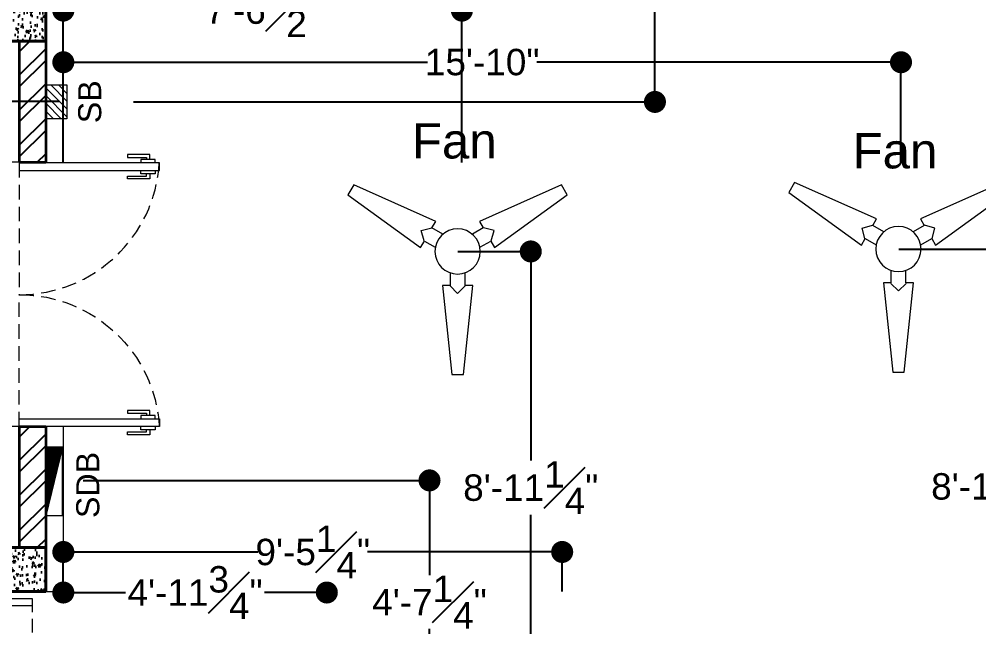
# Model space of a CAD drawing. Header units: inches. Extents: x 4161 to 8381, y 472 to 1500.
# Drawn here: x 7923 to 8140.7, y 1086.2 to 1224.2 of the extents above; entities that cross this region are included whole.
import ezdxf

# ---------------------------------------------------------------- set-up
doc = ezdxf.new("R2010")
doc.units = ezdxf.units.IN
doc.header["$MEASUREMENT"] = 0
doc.linetypes.add('ACAD_ISO03W100', pattern=[30, 12, -18])
doc.linetypes.add('HIDDEN', pattern=[0.375, 0.25, -0.125])
doc.layers.get('0').update_dxf_attribs({"lineweight": 35})
for name, color, linetype, lineweight in [('0.Columns', 1, 'Continuous', 35), ('1.Wall', 7, 'Continuous', 35), ('Beam', 170, 'Continuous', 15), ('Doors & Furni', 20, 'Continuous', 5), ('E_Elements', 7, 'Continuous', 15), ('Hatch', 7, 'Continuous', 15)]:
    doc.layers.add(name, color=color, linetype=linetype, lineweight=lineweight)
for name, color, linetype in [('4.Hatch', 14, 'Continuous'), ('5.Texts', 50, 'Continuous'), ('7.Dimention', 8, 'Continuous'), ('Electrical Components', 170, 'Continuous'), ('Wires', 90, 'Continuous')]:
    doc.layers.add(name, color=color, linetype=linetype)
doc.styles.get("Standard").update_dxf_attribs({"font": 'arial.ttf'})
doc.dimstyles.get("Standard").update_dxf_attribs({"dimtxt": 6, "dimasz": 5, "dimexe": 0.18, "dimexo": 0.0625, "dimgap": 0.09, "dimtad": 0, "dimtih": 1, "dimtoh": 1, "dimzin": 0, "dimdsep": 46, "dimlunit": 4, "dimtxsty": 'Standard', "dimblk": 'DOT', "dimcen": 0.09, "dimadec": 0, "dimazin": 0, "dimtfac": 1, "dimtofl": 0, "dimtmove": 0, "dimatfit": 3, "dimfxl": 1, "dimfrac": 1, "dimtolj": 1, "dimtzin": 0, "dimarcsym": 0})

# ---------------------------------------------------------------- blocks, each defined once
blk = doc.blocks.new('Door')
at = {"layer": 'Doors & Furni', "color": 20}
for p, q in [((4004.74, 983.4), (4002.74, 983.4)), ((4002.74, 983.4), (4002.74, 947.4)), ((4004.74, 947.4), (4004.74, 983.4)), ((4001.9, 980.9), (4000.59, 980.9)), ((4000.59, 980.9), (4000.59, 975.13)), ((4002.74, 982.3), (4001.9, 982.3)), ((4001.9, 982.3), (4001.9, 978.61)), ((4004.74, 982.3), (4005.57, 982.3)), ((4005.57, 982.3), (4005.57, 978.61)), ((4005.57, 980.9), (4006.88, 980.9)), ((4006.88, 980.9), (4006.88, 975.13)), ((4001.34, 975.13), (4001.34, 980.06)), ((4001.34, 980.06), (4001.9, 980.06)), ((4001.9, 978.61), (4002.74, 978.61)), ((4005.57, 978.61), (4004.74, 978.61)), ((4006.13, 980.06), (4005.57, 980.06)), ((4006.13, 975.13), (4006.13, 980.06)), ((4000.59, 975.13), (4001.34, 975.13)), ((4006.88, 975.13), (4006.13, 975.13)), ((4002.74, 947.4), (4004.74, 947.4))]:
    blk.add_line(p, q, dxfattribs=at)
at = {"layer": 'Doors & Furni', "color": 1, "linetype": 'HIDDEN', "ltscale": 15}
blk.add_line((4002.74, 947.4), (4036.59, 947.4), dxfattribs=at)
blk.add_arc((4000.59, 947.4), 36, 0, 86.583, dxfattribs=at)
blk = doc.blocks.new('Main door')
at = {"layer": 'Doors & Furni', "color": 20, "rotation": 270}
blk.add_blockref('Door', (2262.32, 5102.4), dxfattribs=at)
at = {"layer": 'Doors & Furni', "color": 20, "xscale": -1, "rotation": 270}
blk.add_blockref('Door', (2262.32, -2970.78), dxfattribs=at)
blk = doc.blocks.new('Hatch')
at = {"layer": '4.Hatch', "color": 244, "linetype": 'Continuous', "true_color": 0x991b1e}
for p, q in [((3054.72, 1312.58), (3058.45, 1316.31)), ((3054.72, 1309.93), (3061.1, 1316.31)), ((3056.4, 1306.31), (3066.4, 1316.31)), ((3059.05, 1306.31), (3069.05, 1316.31)), ((3064.36, 1306.31), (3074.36, 1316.31)), ((3067.01, 1306.31), (3077.01, 1316.31)), ((3072.31, 1306.31), (3082.31, 1316.31)), ((3074.96, 1306.31), (3084.96, 1316.31)), ((3080.27, 1306.31), (3090.27, 1316.31)), ((3082.92, 1306.31), (3092.92, 1316.31)), ((3088.22, 1306.31), (3097.38, 1315.47)), ((3090.87, 1306.31), (3097.38, 1312.82)), ((3096.18, 1306.31), (3097.38, 1307.52)), ((3044.72, 1299.93), (3051.1, 1306.31)), ((3044.72, 1294.63), (3054.72, 1304.63)), ((3044.72, 1291.98), (3054.72, 1301.98)), ((3044.72, 1286.67), (3054.72, 1296.67)), ((3044.72, 1284.02), (3054.72, 1294.02)), ((3044.72, 1278.72), (3054.72, 1288.72)), ((3044.72, 1276.07), (3054.72, 1286.07)), ((3044.72, 1270.76), (3054.72, 1280.76)), ((3044.72, 1268.11), (3054.72, 1278.11)), ((3048.3, 1266.39), (3054.72, 1272.81)), ((3050.95, 1266.39), (3054.72, 1270.16)), ((3044.72, 1151.44), (3049.92, 1156.64)), ((3044.72, 1148.79), (3052.57, 1156.64)), ((3044.72, 1143.48), (3054.72, 1153.48)), ((3044.72, 1140.83), (3054.72, 1150.83)), ((3044.72, 1135.53), (3054.72, 1145.53)), ((3044.72, 1132.88), (3054.72, 1142.88)), ((3044.72, 1127.57), (3054.72, 1137.57)), ((3047.11, 1127.31), (3054.72, 1134.92)), ((3052.41, 1127.31), (3054.72, 1129.62)), ((3030.72, 1121.53), (3036.5, 1127.31)), ((3030.72, 1118.88), (3039.15, 1127.31)), ((3034.46, 1117.31), (3044.46, 1127.31)), ((3054.72, 1121.66), (3060.37, 1127.31)), ((3054.72, 1119.01), (3063.02, 1127.31)), ((3058.32, 1117.31), (3068.32, 1127.31)), ((3060.97, 1117.31), (3070.97, 1127.31)), ((3066.28, 1117.31), (3076.28, 1127.31)), ((3068.93, 1117.31), (3078.93, 1127.31)), ((3074.23, 1117.31), (3084.23, 1127.31)), ((3076.88, 1117.31), (3086.88, 1127.31)), ((3082.19, 1117.31), (3092.19, 1127.31)), ((3084.84, 1117.31), (3094.84, 1127.31)), ((3090.14, 1117.31), (3100.14, 1127.31)), ((3092.79, 1117.31), (3102.79, 1127.31)), ((3098.1, 1117.31), (3108.1, 1127.31)), ((3100.75, 1117.31), (3110.75, 1127.31)), ((3106.05, 1117.31), (3116.05, 1127.31)), ((3108.7, 1117.31), (3118.7, 1127.31)), ((3114.01, 1117.31), (3124.01, 1127.31)), ((3116.66, 1117.31), (3126.66, 1127.31)), ((3121.96, 1117.31), (3131.96, 1127.31)), ((3124.61, 1117.31), (3134.61, 1127.31)), ((3129.92, 1117.31), (3139.92, 1127.31)), ((3132.57, 1117.31), (3142.57, 1127.31)), ((3137.87, 1117.31), (3147.87, 1127.31)), ((3140.52, 1117.31), (3150.52, 1127.31)), ((3145.83, 1117.31), (3155.83, 1127.31)), ((3148.48, 1117.31), (3158.48, 1127.31)), ((3153.78, 1117.31), (3163.78, 1127.31)), ((3156.43, 1117.31), (3166.43, 1127.31)), ((3161.74, 1117.31), (3171.74, 1127.31)), ((3164.39, 1117.31), (3174.39, 1127.31)), ((3169.69, 1117.31), (3179.69, 1127.31)), ((3172.34, 1117.31), (3182.34, 1127.31)), ((3177.65, 1117.31), (3187.65, 1127.31)), ((3180.3, 1117.31), (3190.3, 1127.31)), ((3185.6, 1117.31), (3195.6, 1127.31)), ((3188.25, 1117.31), (3198.25, 1127.31)), ((3193.56, 1117.31), (3203.56, 1127.31)), ((3196.21, 1117.31), (3205.72, 1126.82)), ((3037.11, 1117.31), (3044.72, 1124.92)), ((3042.41, 1117.31), (3044.72, 1119.62)), ((3201.51, 1117.31), (3205.72, 1121.52)), ((3204.16, 1117.31), (3205.72, 1118.87)), ((3209.72, 1114.91), (3212.12, 1117.31)), ((3209.72, 1109.61), (3215.72, 1115.61)), ((3209.72, 1106.96), (3215.72, 1112.96)), ((3209.72, 1101.66), (3215.72, 1107.66)), ((3209.72, 1099), (3215.72, 1105)), ((3209.72, 1093.7), (3215.72, 1099.7)), ((3209.72, 1091.05), (3215.72, 1097.05)), ((3213.79, 1089.81), (3215.72, 1091.75))]:
    blk.add_line(p, q, dxfattribs=at)
blk = doc.blocks.new('FAN')
at = {"layer": 'E_Elements'}
for p, q in [((-23.57, 15.12), (-24.88, 12.85)), ((-4.97, 6.83), (-23.57, 15.12)), ((23.57, 15.12), (4.97, 6.83)), ((24.88, 12.85), (23.57, 15.12)), ((-24.88, 12.85), (-8.39, 0.89)), ((8.39, 0.89), (24.88, 12.85)), ((-5.82, 5.34), (-4.97, 6.83)), ((4.97, 6.83), (5.82, 5.34)), ((-8.26, 4.77), (-5.89, 5.4)), ((-7.62, 2.4), (-8.26, 4.77)), ((-3.34, 3.91), (-5.82, 5.34)), ((5.82, 5.34), (3.34, 3.91)), ((8.26, 4.77), (5.89, 5.4)), ((7.62, 2.4), (8.26, 4.77)), ((-8.39, 0.89), (-7.54, 2.37)), ((-7.54, 2.37), (-5.06, 0.94)), ((5.06, 0.94), (7.54, 2.37)), ((7.54, 2.37), (8.39, 0.89)), ((-1.71, -4.85), (-1.71, -7.71)), ((1.71, -7.71), (1.71, -4.85)), ((-3.43, -7.71), (-1.31, -27.97)), ((-1.71, -7.71), (-3.43, -7.71)), ((-1.73, -7.8), (0, -9.53)), ((0, -9.53), (1.73, -7.8)), ((1.31, -27.97), (3.43, -7.71)), ((3.43, -7.71), (1.71, -7.71)), ((-1.31, -27.97), (1.31, -27.97))]:
    blk.add_line(p, q, dxfattribs=at)
for start, end in [(360, 180), (180, 0)]:
    blk.add_arc((0, 0), 5.14, start, end, dxfattribs=at)
blk = doc.blocks.new('2')
at = {"layer": 'Hatch', "ltscale": 0.01}
h = blk.add_hatch(dxfattribs=at)
h.set_pattern_fill('ANSI31', color=256, scale=10, style=0)
h.paths.add_polyline_path([(7846.79, 2035.92), (7841.97, 2035.92), (7841.97, 2028.24), (7846.79, 2028.24)])
at = {"layer": 'E_Elements'}
blk.add_lwpolyline([(7841.97, 2028.24), (7846.79, 2028.24), (7846.79, 2035.92), (7841.97, 2035.92)], close=True, dxfattribs=at)
blk = doc.blocks.new('A$C50C60B13')
at = {"layer": 'E_Elements'}
for p, q in [((0, 6.08), (0, 0)), ((24.88, 6.08), (0, 0)), ((0, 6.08), (24.88, 6.08)), ((10.85, 0), (14.36, 3.51)), ((11.03, 0), (14.59, 3.57)), ((11.2, 0), (14.83, 3.63)), ((11.38, 0), (15.06, 3.68)), ((11.56, 0), (15.3, 3.74)), ((11.73, 0), (15.53, 3.8)), ((11.91, 0), (15.76, 3.85)), ((12.09, 0), (16, 3.91)), ((12.26, 0), (16.23, 3.97)), ((12.44, 0), (16.47, 4.03)), ((12.62, 0), (16.7, 4.08)), ((12.79, 0), (16.93, 4.14)), ((12.97, 0), (17.17, 4.2)), ((13.15, 0), (17.4, 4.25)), ((13.32, 0), (17.64, 4.31)), ((13.5, 0), (17.87, 4.37)), ((13.68, 0), (18.1, 4.43)), ((13.85, 0), (18.34, 4.48)), ((14.03, 0), (18.57, 4.54)), ((14.21, 0), (18.81, 4.6)), ((14.39, 0), (19.04, 4.66)), ((14.56, 0), (19.27, 4.71)), ((14.74, 0), (19.51, 4.77)), ((14.92, 0), (19.74, 4.83)), ((15.09, 0), (19.98, 4.88)), ((15.27, 0), (20.21, 4.94)), ((15.45, 0), (20.44, 5)), ((15.62, 0), (20.68, 5.06)), ((15.8, 0), (20.91, 5.11)), ((15.98, 0), (21.15, 5.17)), ((16.15, 0), (21.38, 5.23)), ((16.33, 0), (21.61, 5.28)), ((16.51, 0), (21.85, 5.34)), ((16.68, 0), (22.08, 5.4)), ((16.86, 0), (22.32, 5.46)), ((17.04, 0), (22.55, 5.51)), ((17.21, 0), (22.78, 5.57)), ((17.39, 0), (23.02, 5.63)), ((17.57, 0), (23.25, 5.69)), ((17.74, 0), (23.49, 5.74)), ((17.92, 0), (23.72, 5.8)), ((18.1, 0), (23.95, 5.86)), ((18.27, 0), (24.19, 5.91)), ((18.45, 0), (24.42, 5.97)), ((18.63, 0), (24.66, 6.03)), ((18.8, 0), (24.88, 6.08)), ((18.98, 0), (24.88, 5.9)), ((19.16, 0), (24.88, 5.73)), ((19.33, 0), (24.88, 5.55)), ((19.51, 0), (24.88, 5.37)), ((19.69, 0), (24.88, 5.2)), ((19.87, 0), (24.88, 5.02)), ((20.04, 0), (24.88, 4.84)), ((20.22, 0), (24.88, 4.66)), ((20.4, 0), (24.88, 4.49)), ((20.57, 0), (24.88, 4.31)), ((20.75, 0), (24.88, 4.13)), ((20.93, 0), (24.88, 3.96)), ((21.1, 0), (24.88, 3.78)), ((21.28, 0), (24.88, 3.6)), ((24.88, 6.08), (24.88, 0)), ((0.07, 0), (0.09, 0.02)), ((0.24, 0), (0.32, 0.08)), ((0.42, 0), (0.56, 0.14)), ((0.6, 0), (0.79, 0.19)), ((0.77, 0), (1.02, 0.25)), ((0.95, 0), (1.26, 0.31)), ((1.13, 0), (1.49, 0.36)), ((1.3, 0), (1.73, 0.42)), ((1.48, 0), (1.96, 0.48)), ((1.66, 0), (2.19, 0.54)), ((1.83, 0), (2.43, 0.59)), ((2.01, 0), (2.66, 0.65)), ((2.19, 0), (2.9, 0.71)), ((2.36, 0), (3.13, 0.77)), ((2.54, 0), (3.36, 0.82)), ((2.72, 0), (3.6, 0.88)), ((2.89, 0), (3.83, 0.94)), ((3.07, 0), (4.07, 0.99)), ((3.25, 0), (4.3, 1.05)), ((3.42, 0), (4.53, 1.11)), ((3.6, 0), (4.77, 1.17)), ((3.78, 0), (5, 1.22)), ((3.96, 0), (5.24, 1.28)), ((4.13, 0), (5.47, 1.34)), ((4.31, 0), (5.7, 1.39)), ((4.49, 0), (5.94, 1.45)), ((4.66, 0), (6.17, 1.51)), ((4.84, 0), (6.41, 1.57)), ((5.02, 0), (6.64, 1.62)), ((5.19, 0), (6.87, 1.68)), ((5.37, 0), (7.11, 1.74)), ((5.55, 0), (7.34, 1.79)), ((5.72, 0), (7.58, 1.85)), ((5.9, 0), (7.81, 1.91)), ((6.08, 0), (8.04, 1.97)), ((6.25, 0), (8.28, 2.02)), ((6.43, 0), (8.51, 2.08)), ((6.61, 0), (8.74, 2.14)), ((6.78, 0), (8.98, 2.2)), ((6.96, 0), (9.21, 2.25)), ((7.14, 0), (9.45, 2.31)), ((7.31, 0), (9.68, 2.37)), ((7.49, 0), (9.91, 2.42)), ((7.67, 0), (10.15, 2.48)), ((7.84, 0), (10.38, 2.54)), ((8.02, 0), (10.62, 2.6)), ((8.2, 0), (10.85, 2.65)), ((8.37, 0), (11.08, 2.71)), ((8.55, 0), (11.32, 2.77)), ((8.73, 0), (11.55, 2.82)), ((8.9, 0), (11.79, 2.88)), ((9.08, 0), (12.02, 2.94)), ((9.26, 0), (12.25, 3)), ((9.44, 0), (12.49, 3.05)), ((9.61, 0), (12.72, 3.11)), ((9.79, 0), (12.96, 3.17)), ((9.97, 0), (13.19, 3.23)), ((10.14, 0), (13.42, 3.28)), ((10.32, 0), (13.66, 3.34)), ((10.5, 0), (13.89, 3.4)), ((10.67, 0), (14.13, 3.45)), ((21.46, 0), (24.88, 3.43)), ((21.63, 0), (24.88, 3.25)), ((21.81, 0), (24.88, 3.07)), ((21.99, 0), (24.88, 2.9)), ((22.16, 0), (24.88, 2.72)), ((22.34, 0), (24.88, 2.54)), ((22.52, 0), (24.88, 2.37)), ((22.69, 0), (24.88, 2.19)), ((22.87, 0), (24.88, 2.01)), ((23.05, 0), (24.88, 1.84)), ((23.22, 0), (24.88, 1.66)), ((23.4, 0), (24.88, 1.48)), ((23.58, 0), (24.88, 1.31)), ((23.75, 0), (24.88, 1.13)), ((23.93, 0), (24.88, 0.95)), ((24.11, 0), (24.88, 0.78)), ((24.28, 0), (24.88, 0.6)), ((24.46, 0), (24.88, 0.42)), ((24.64, 0), (24.88, 0.25)), ((24.81, 0), (24.88, 0.07)), ((0, 0), (24.88, 0))]:
    blk.add_line(p, q, dxfattribs=at)
blk = doc.blocks.new('Column2.0')
at = {"layer": '0.Columns', "true_color": 0x991b1e}
h = blk.add_hatch(dxfattribs=at)
h.set_pattern_fill('AR-CONC', color=244, scale=0.54)
h.set_pattern_definition([(50, (868.9964, 332.3348), (3.873205, -0.3388615), [0.405, -4.455]), (355, (868.9964, 332.335), (-0.7492572, 4.0618375), [0.324, -3.564]), (100.45144, (869.319, 332.3066), (3.1239478, 3.722976), [0.344197, -3.7861674]), (46.1842, (868.9964, 333.415), (5.763103, -0.893804), [0.6075, -6.6825]), (96.63564, (869.4767, 333.3403), (5.0471745, 5.2602404), [0.516296, -5.679254]), (351.18416, (868.9964, 333.415), (5.0471745, 5.26024), [0.486, -5.346]), (21, (869.5364, 333.1448), (3.223298, -2.174142), [0.405, -4.455]), (326, (869.5364, 333.145), (1.3139028, 3.9158102), [0.324, -3.564]), (71.45144, (869.805, 332.9636), (4.537201, 1.7416682), [0.344197, -3.7861674]), (37.5, (868.9964, 332.3348), (0.0656632, 1.7976268), [0, -3.5208, 0, -3.618, 0, -3.5775]), (7.5, (868.9964, 332.3348), (1.4205755, 2.1298232), [0, -2.0628, 0, -3.4398, 0, -1.3635]), (327.5, (867.7922, 332.3348), (2.88264116, -0.1217963), [0, -1.35, 0, -4.212, 0, -5.589]), (317.5, (867.2522, 332.3348), (3.1492053, 0.5405669), [0, -1.755, 0, -2.7972, 0, -3.969])])
h.paths.add_polyline_path([(4674.88, 1327.63), (4674.88, 1337.63), (4664.88, 1337.63), (4664.88, 1327.63)])
at = {"layer": '0.Columns', "linetype": 'ACAD_ISO03W100', "lineweight": 40}
for p, q in [((4674.88, 1337.63), (4664.88, 1337.63)), ((4664.88, 1337.63), (4664.88, 1327.63)), ((4674.88, 1327.63), (4674.88, 1337.63)), ((4664.88, 1327.63), (4674.88, 1327.63))]:
    blk.add_line(p, q, dxfattribs=at)
blk = doc.blocks.new('_Dot')
at = {"color": 0, "linetype": 'ByBlock', "lineweight": -2}
blk.add_line((-0.5, 0), (-1, 0), dxfattribs=at)
at = {"color": 0, "linetype": 'ByBlock', "lineweight": 60, "const_width": 0.5}
blk.add_lwpolyline([(-0.25, 0, 1), (0.25, 0, 1)], format="xyb", close=True, dxfattribs=at)
blk = doc.blocks.new('*D187')
at = {"layer": '7.Dimention', "color": 0, "lineweight": -2, "transparency": 16777216}
for p, q in [((7932.97, 1191.63), (7932.97, 1226.31)), ((7937.97, 1226.13), (7965.87, 1226.13)), ((8018.43, 1226.13), (7990.53, 1226.13)), ((8023.43, 1191.63), (8023.43, 1226.31))]:
    blk.add_line(p, q, dxfattribs=at)
at = {"layer": 'Defpoints', "color": 0, "transparency": 16777216}
for p in [(8023.43, 1226.13), (7932.97, 1191.56), (8023.43, 1191.56)]:
    blk.add_point(p, dxfattribs=at)
at = {"layer": '7.Dimention', "color": 0, "lineweight": -2, "transparency": 16777216, "xscale": 5, "yscale": 5, "zscale": 5, "rotation": 180}
blk.add_blockref('_Dot', (7932.97, 1226.13), dxfattribs=at)
at = {"layer": '7.Dimention', "color": 0, "lineweight": -2, "transparency": 16777216, "xscale": 5, "yscale": 5, "zscale": 5}
blk.add_blockref('_Dot', (8023.43, 1226.13), dxfattribs=at)
at = {"layer": '7.Dimention', "color": 0, "transparency": 16777216, "insert": (7978.2, 1226.13), "char_height": 6, "attachment_point": 5}
blk.add_mtext('\\A1;7\'-6{\\H1x;\\S1#2;}"', dxfattribs=at)
blk = doc.blocks.new('*D188')
at = {"layer": '7.Dimention', "color": 0, "lineweight": -2, "transparency": 16777216}
for p, q in [((7932.97, 1191.63), (7932.97, 1214.59)), ((7937.97, 1214.41), (8015.58, 1214.41)), ((8118.07, 1214.41), (8040.46, 1214.41)), ((8123.07, 1191.63), (8123.07, 1214.59))]:
    blk.add_line(p, q, dxfattribs=at)
at = {"layer": 'Defpoints', "color": 0, "transparency": 16777216}
for p in [(8123.07, 1214.41), (7932.97, 1191.56), (8123.07, 1191.56)]:
    blk.add_point(p, dxfattribs=at)
at = {"layer": '7.Dimention', "color": 0, "lineweight": -2, "transparency": 16777216, "xscale": 5, "yscale": 5, "zscale": 5, "rotation": 180}
blk.add_blockref('_Dot', (7932.97, 1214.41), dxfattribs=at)
at = {"layer": '7.Dimention', "color": 0, "lineweight": -2, "transparency": 16777216, "xscale": 5, "yscale": 5, "zscale": 5}
blk.add_blockref('_Dot', (8123.07, 1214.41), dxfattribs=at)
at = {"layer": '7.Dimention', "color": 0, "transparency": 16777216, "insert": (8028.02, 1214.41), "char_height": 6, "attachment_point": 5}
blk.add_mtext('\\A1;15\'-10"', dxfattribs=at)
blk = doc.blocks.new('*D189')
at = {"layer": '7.Dimention', "color": 0, "lineweight": -2, "transparency": 16777216}
for p, q in [((7932.97, 1094.12), (7932.97, 1093.81)), ((7937.97, 1093.99), (7947.11, 1093.99)), ((7987.77, 1093.99), (7978.63, 1093.99)), ((7992.77, 1094.12), (7992.77, 1093.81))]:
    blk.add_line(p, q, dxfattribs=at)
at = {"layer": 'Defpoints', "color": 0, "transparency": 16777216}
for p in [(7932.97, 1094.19), (7992.77, 1094.19), (7992.77, 1093.99)]:
    blk.add_point(p, dxfattribs=at)
at = {"layer": '7.Dimention', "color": 0, "lineweight": -2, "transparency": 16777216, "xscale": 5, "yscale": 5, "zscale": 5, "rotation": 180}
blk.add_blockref('_Dot', (7932.97, 1093.99), dxfattribs=at)
at = {"layer": '7.Dimention', "color": 0, "lineweight": -2, "transparency": 16777216, "xscale": 5, "yscale": 5, "zscale": 5}
blk.add_blockref('_Dot', (7992.77, 1093.99), dxfattribs=at)
at = {"layer": '7.Dimention', "color": 0, "transparency": 16777216, "insert": (7962.87, 1093.99), "char_height": 6, "attachment_point": 5}
blk.add_mtext('\\A1;4\'-11{\\H1x;\\S3#4;}"', dxfattribs=at)
blk = doc.blocks.new('*D190')
at = {"layer": '7.Dimention', "color": 0, "lineweight": -2, "transparency": 16777216}
for p, q in [((7932.97, 1094.25), (7932.97, 1103.38)), ((7937.97, 1103.2), (7977.13, 1103.2)), ((8041.18, 1103.2), (8002.02, 1103.2)), ((8046.18, 1094.25), (8046.18, 1103.38))]:
    blk.add_line(p, q, dxfattribs=at)
at = {"layer": 'Defpoints', "color": 0, "transparency": 16777216}
for p in [(8046.18, 1103.2), (7932.97, 1094.19), (8046.18, 1094.19)]:
    blk.add_point(p, dxfattribs=at)
at = {"layer": '7.Dimention', "color": 0, "lineweight": -2, "transparency": 16777216, "xscale": 5, "yscale": 5, "zscale": 5, "rotation": 180}
blk.add_blockref('_Dot', (7932.97, 1103.2), dxfattribs=at)
at = {"layer": '7.Dimention', "color": 0, "lineweight": -2, "transparency": 16777216, "xscale": 5, "yscale": 5, "zscale": 5}
blk.add_blockref('_Dot', (8046.18, 1103.2), dxfattribs=at)
at = {"layer": '7.Dimention', "color": 0, "transparency": 16777216, "insert": (7989.58, 1103.2), "char_height": 6, "attachment_point": 5}
blk.add_mtext('\\A1;9\'-5{\\H1x;\\S1#4;}"', dxfattribs=at)
blk = doc.blocks.new('*D191')
at = {"layer": '7.Dimention', "color": 0, "lineweight": -2, "transparency": 16777216}
for p, q in [((8122.56, 1171.99), (8145.43, 1171.99)), ((8145.25, 1166.99), (8145.25, 1124.3)), ((8145.25, 1069.19), (8145.25, 1111.88)), ((8128.41, 1064.19), (8145.43, 1064.19))]:
    blk.add_line(p, q, dxfattribs=at)
at = {"layer": 'Defpoints', "color": 0, "transparency": 16777216}
for p in [(8122.49, 1171.99), (8145.25, 1171.99), (8128.35, 1064.19)]:
    blk.add_point(p, dxfattribs=at)
at = {"layer": '7.Dimention', "color": 0, "lineweight": -2, "transparency": 16777216, "xscale": 5, "yscale": 5, "zscale": 5}
for p, rotation in [((8145.25, 1171.99), 90), ((8145.25, 1064.19), 270)]:
    blk.add_blockref('_Dot', p, dxfattribs=dict(at, rotation=rotation))
at = {"layer": '7.Dimention', "color": 0, "transparency": 16777216, "insert": (8145.25, 1118.09), "char_height": 6, "attachment_point": 5}
blk.add_mtext('\\A1;8\'-11{\\H1x;\\S3#4;}"', dxfattribs=at)
blk = doc.blocks.new('*D192')
at = {"layer": '7.Dimention', "color": 0, "lineweight": -2, "transparency": 16777216}
for p, q in [((8022.51, 1171.44), (8039.23, 1171.44)), ((8039.05, 1166.44), (8039.05, 1123.97)), ((8039.05, 1069.19), (8039.05, 1111.66)), ((8017.04, 1064.19), (8039.23, 1064.19))]:
    blk.add_line(p, q, dxfattribs=at)
at = {"layer": 'Defpoints', "color": 0, "transparency": 16777216}
for p in [(8022.45, 1171.44), (8039.05, 1171.44), (8016.98, 1064.19)]:
    blk.add_point(p, dxfattribs=at)
at = {"layer": '7.Dimention', "color": 0, "lineweight": -2, "transparency": 16777216, "xscale": 5, "yscale": 5, "zscale": 5}
for p, rotation in [((8039.05, 1171.44), 90), ((8039.05, 1064.19), 270)]:
    blk.add_blockref('_Dot', p, dxfattribs=dict(at, rotation=rotation))
at = {"layer": '7.Dimention', "color": 0, "transparency": 16777216, "insert": (8039.05, 1117.81), "char_height": 6, "attachment_point": 5}
blk.add_mtext('\\A1;8\'-11{\\H1x;\\S1#4;}"', dxfattribs=at)
blk = doc.blocks.new('*D162')
at = {"layer": '7.Dimention', "color": 0, "lineweight": -2, "transparency": 16777216}
for p, q in [((7937.49, 1119.45), (8016.25, 1119.45)), ((8016.07, 1114.45), (8016.07, 1097.92)), ((8016.07, 1069.19), (8016.07, 1085.71)), ((7937.49, 1064.19), (8016.25, 1064.19))]:
    blk.add_line(p, q, dxfattribs=at)
at = {"layer": 'Defpoints', "color": 0, "transparency": 16777216}
for p in [(7937.43, 1119.45), (8016.07, 1119.45), (7937.43, 1064.19)]:
    blk.add_point(p, dxfattribs=at)
at = {"layer": '7.Dimention', "color": 0, "lineweight": -2, "transparency": 16777216, "xscale": 5, "yscale": 5, "zscale": 5}
for p, rotation in [((8016.07, 1119.45), 90), ((8016.07, 1064.19), 270)]:
    blk.add_blockref('_Dot', p, dxfattribs=dict(at, rotation=rotation))
at = {"layer": '7.Dimention', "color": 0, "transparency": 16777216, "insert": (8016.07, 1091.82), "char_height": 6, "attachment_point": 5}
blk.add_mtext('\\A1;4\'-7{\\H1x;\\S1#4;}"', dxfattribs=at)
blk = doc.blocks.new('*D163')
at = {"layer": '7.Dimention', "color": 0, "lineweight": -2, "transparency": 16777216}
for p, q in [((7948.93, 1330.19), (8067.41, 1330.19)), ((8067.23, 1325.19), (8067.23, 1274)), ((8067.23, 1210.4), (8067.23, 1261.59)), ((7948.93, 1205.4), (8067.41, 1205.4))]:
    blk.add_line(p, q, dxfattribs=at)
at = {"layer": 'Defpoints', "color": 0, "transparency": 16777216}
for p in [(7948.87, 1330.19), (7948.87, 1205.4), (8067.23, 1205.4)]:
    blk.add_point(p, dxfattribs=at)
at = {"layer": '7.Dimention', "color": 0, "lineweight": -2, "transparency": 16777216, "xscale": 5, "yscale": 5, "zscale": 5}
for p, rotation in [((8067.23, 1330.19), 90), ((8067.23, 1205.4), 270)]:
    blk.add_blockref('_Dot', p, dxfattribs=dict(at, rotation=rotation))
at = {"layer": '7.Dimention', "color": 0, "transparency": 16777216, "insert": (8067.23, 1267.79), "char_height": 6, "attachment_point": 5}
blk.add_mtext('\\A1;10\'-4{\\H1x;\\S3#4;}"', dxfattribs=at)

msp = doc.modelspace()

# ---------------------------------------------------------------- linework, layer by layer
at = {"layer": '1.Wall'}
for p, q in [((7928.972, 1229.186), (7928.972, 1191.686)), ((7922.972, 1219.186), (7757.972, 1219.186)), ((7922.972, 1219.186), (7922.972, 1191.686)), ((7922.972, 1191.686), (7928.972, 1191.686)), ((7922.972, 1131.686), (7922.972, 1104.186)), ((7922.972, 1131.686), (7928.972, 1131.686)), ((7928.972, 1131.686), (7928.972, 1094.186)), ((7757.972, 1104.186), (7922.972, 1104.186)), ((7767.972, 1094.186), (7922.972, 1094.186)), ((7922.972, 1094.186), (7928.972, 1094.186))]:
    msp.add_line(p, q, dxfattribs=at)
at = {"layer": '4.Hatch', "color": 244, "linetype": 'Continuous', "true_color": 0x991b1e}
for p, q in [((7922.972, 1129.281), (7925.377, 1131.686)), ((7922.972, 1123.978), (7928.972, 1129.978)), ((7922.972, 1121.326), (7928.972, 1127.326)), ((7922.972, 1116.023), (7928.972, 1122.023)), ((7922.972, 1113.372), (7928.972, 1119.372)), ((7922.972, 1108.068), (7928.972, 1114.068)), ((7922.972, 1105.417), (7928.972, 1111.417)), ((7927.045, 1104.186), (7928.972, 1106.113))]:
    msp.add_line(p, q, dxfattribs=at)
at = {"layer": 'Beam'}
for p, q in [((7932.972, 1229.186), (7932.972, 1209.256)), ((7932.972, 1201.573), (7932.972, 1191.564)), ((7922.972, 1191.686), (7918.972, 1191.686)), ((7922.972, 1131.686), (7918.972, 1131.686)), ((7922.972, 1131.686), (7922.972, 1131.686)), ((7922.972, 1131.686), (7922.972, 1131.686)), ((7928.972, 1131.686), (7922.972, 1131.686)), ((7922.972, 1131.686), (7928.972, 1131.686)), ((7932.972, 1131.686), (7932.972, 1094.186)), ((7928.972, 1094.186), (7932.972, 1094.186))]:
    msp.add_line(p, q, dxfattribs=at)
at = {"layer": 'Wires'}
msp.add_line((7920.44, 1205.535), (7932.124, 1205.535), dxfattribs=at)

# ---------------------------------------------------------------- block references
at = {"layer": '0.Columns'}
for name, p in [('Hatch', (4713.255, 101.872)), ('Column2.0', (3254.09, -108.443)), ('Column2.0', (3254.09, -233.443))]:
    msp.add_blockref(name, p, dxfattribs=at)
at = {"layer": '1.Wall', "color": 7, "true_color": 0xffffff, "xscale": 0.8843485696908793, "yscale": 0.8843485696908793, "zscale": 0.8843485696908793}
msp.add_blockref('Main door', (5084.463, 219.074), dxfattribs=at)
at = {"layer": 'Doors & Furni', "color": 20, "xscale": -0.8176649432620681, "yscale": 0.8176649432620681, "zscale": 0.8176649432620681, "rotation": 90}
msp.add_blockref('Door', (8700.573, 4365.512), dxfattribs=at)
at = {"layer": 'E_Elements', "color": 7, "xscale": -1, "rotation": 180}
msp.add_blockref('2', (87.001, 3237.492), dxfattribs=at)
at = {"layer": 'E_Elements', "color": 7, "xscale": -0.625, "yscale": 0.625, "zscale": 0.625, "rotation": 270}
msp.add_blockref('A$C50C60B13', (7928.972, 1111.417), dxfattribs=at)
at = {"layer": 'Electrical Components', "color": 7}
for p in [(8122.494, 1171.993), (8022.452, 1171.437)]:
    msp.add_blockref('FAN', p, dxfattribs=at)

# ---------------------------------------------------------------- texts
at = {"layer": '5.Texts', "color": 7, "char_height": 5.2318, "attachment_point": 1, "rotation": 90}
for s, insert in [('\\pxqc;SB', (7936.341, 1169.228)), ('\\pxqc;SDB', (7935.9, 1082.208))]:
    msp.add_mtext_dynamic_manual_height_columns(s, width=72.40653, gutter_width=0.654, heights=[23.305], dxfattribs=dict(at, insert=insert))
at = {"layer": '5.Texts', "color": 7, "char_height": 8, "attachment_point": 1}
for insert in [(7966.34, 1200.561), (8066.348, 1198.307)]:
    msp.add_mtext_dynamic_manual_height_columns('\\pxqc;Fan', width=110.71706, gutter_width=1, heights=[35.636], dxfattribs=dict(at, insert=insert))

# ---------------------------------------------------------------- dimensions: what is measured, and where the dimension line sits
at = {"layer": '7.Dimention'}
for base, p1, p2, picture, middle in [((8067.226, 1205.4), (7948.868, 1330.186), (7948.868, 1205.4), '*D163', (8067.226, 1267.793)), ((8039.054, 1171.437), (8016.976, 1064.186), (8022.452, 1171.437), '*D192', (8039.054, 1117.812)), ((8145.254, 1171.993), (8128.345, 1064.186), (8122.494, 1171.993), '*D191', (8145.254, 1118.089)), ((8016.068, 1119.447), (7937.426, 1064.186), (7937.426, 1119.447), '*D162', (8016.068, 1091.816))]:
    dim = msp.add_linear_dim(base=base, p1=p1, p2=p2, angle=90, dimstyle='Standard', dxfattribs=at)
    dim.commit()
    dim.dimension.update_dxf_attribs({"geometry": picture, "text_midpoint": middle})
for base, p1, p2, picture, middle in [((8023.4271, 1226.1253), (7932.9723, 1191.5641), (8023.4271, 1191.5641), '*D187', (7978.1997, 1226.1253)), ((8123.0667, 1214.411), (7932.9723, 1191.5641), (8123.0667, 1191.5641), '*D188', (8028.0195, 1214.411)), ((8046.183, 1103.205), (7932.972, 1094.186), (8046.183, 1094.186), '*D190', (7989.578, 1103.205)), ((7992.769, 1093.99), (7932.972, 1094.186), (7992.769, 1094.186), '*D189', (7962.871, 1093.99))]:
    dim = msp.add_linear_dim(base=base, p1=p1, p2=p2, dimstyle='Standard', dxfattribs=at)
    dim.commit()
    dim.dimension.update_dxf_attribs({"geometry": picture, "text_midpoint": middle})

doc.saveas('drawing.dxf')
